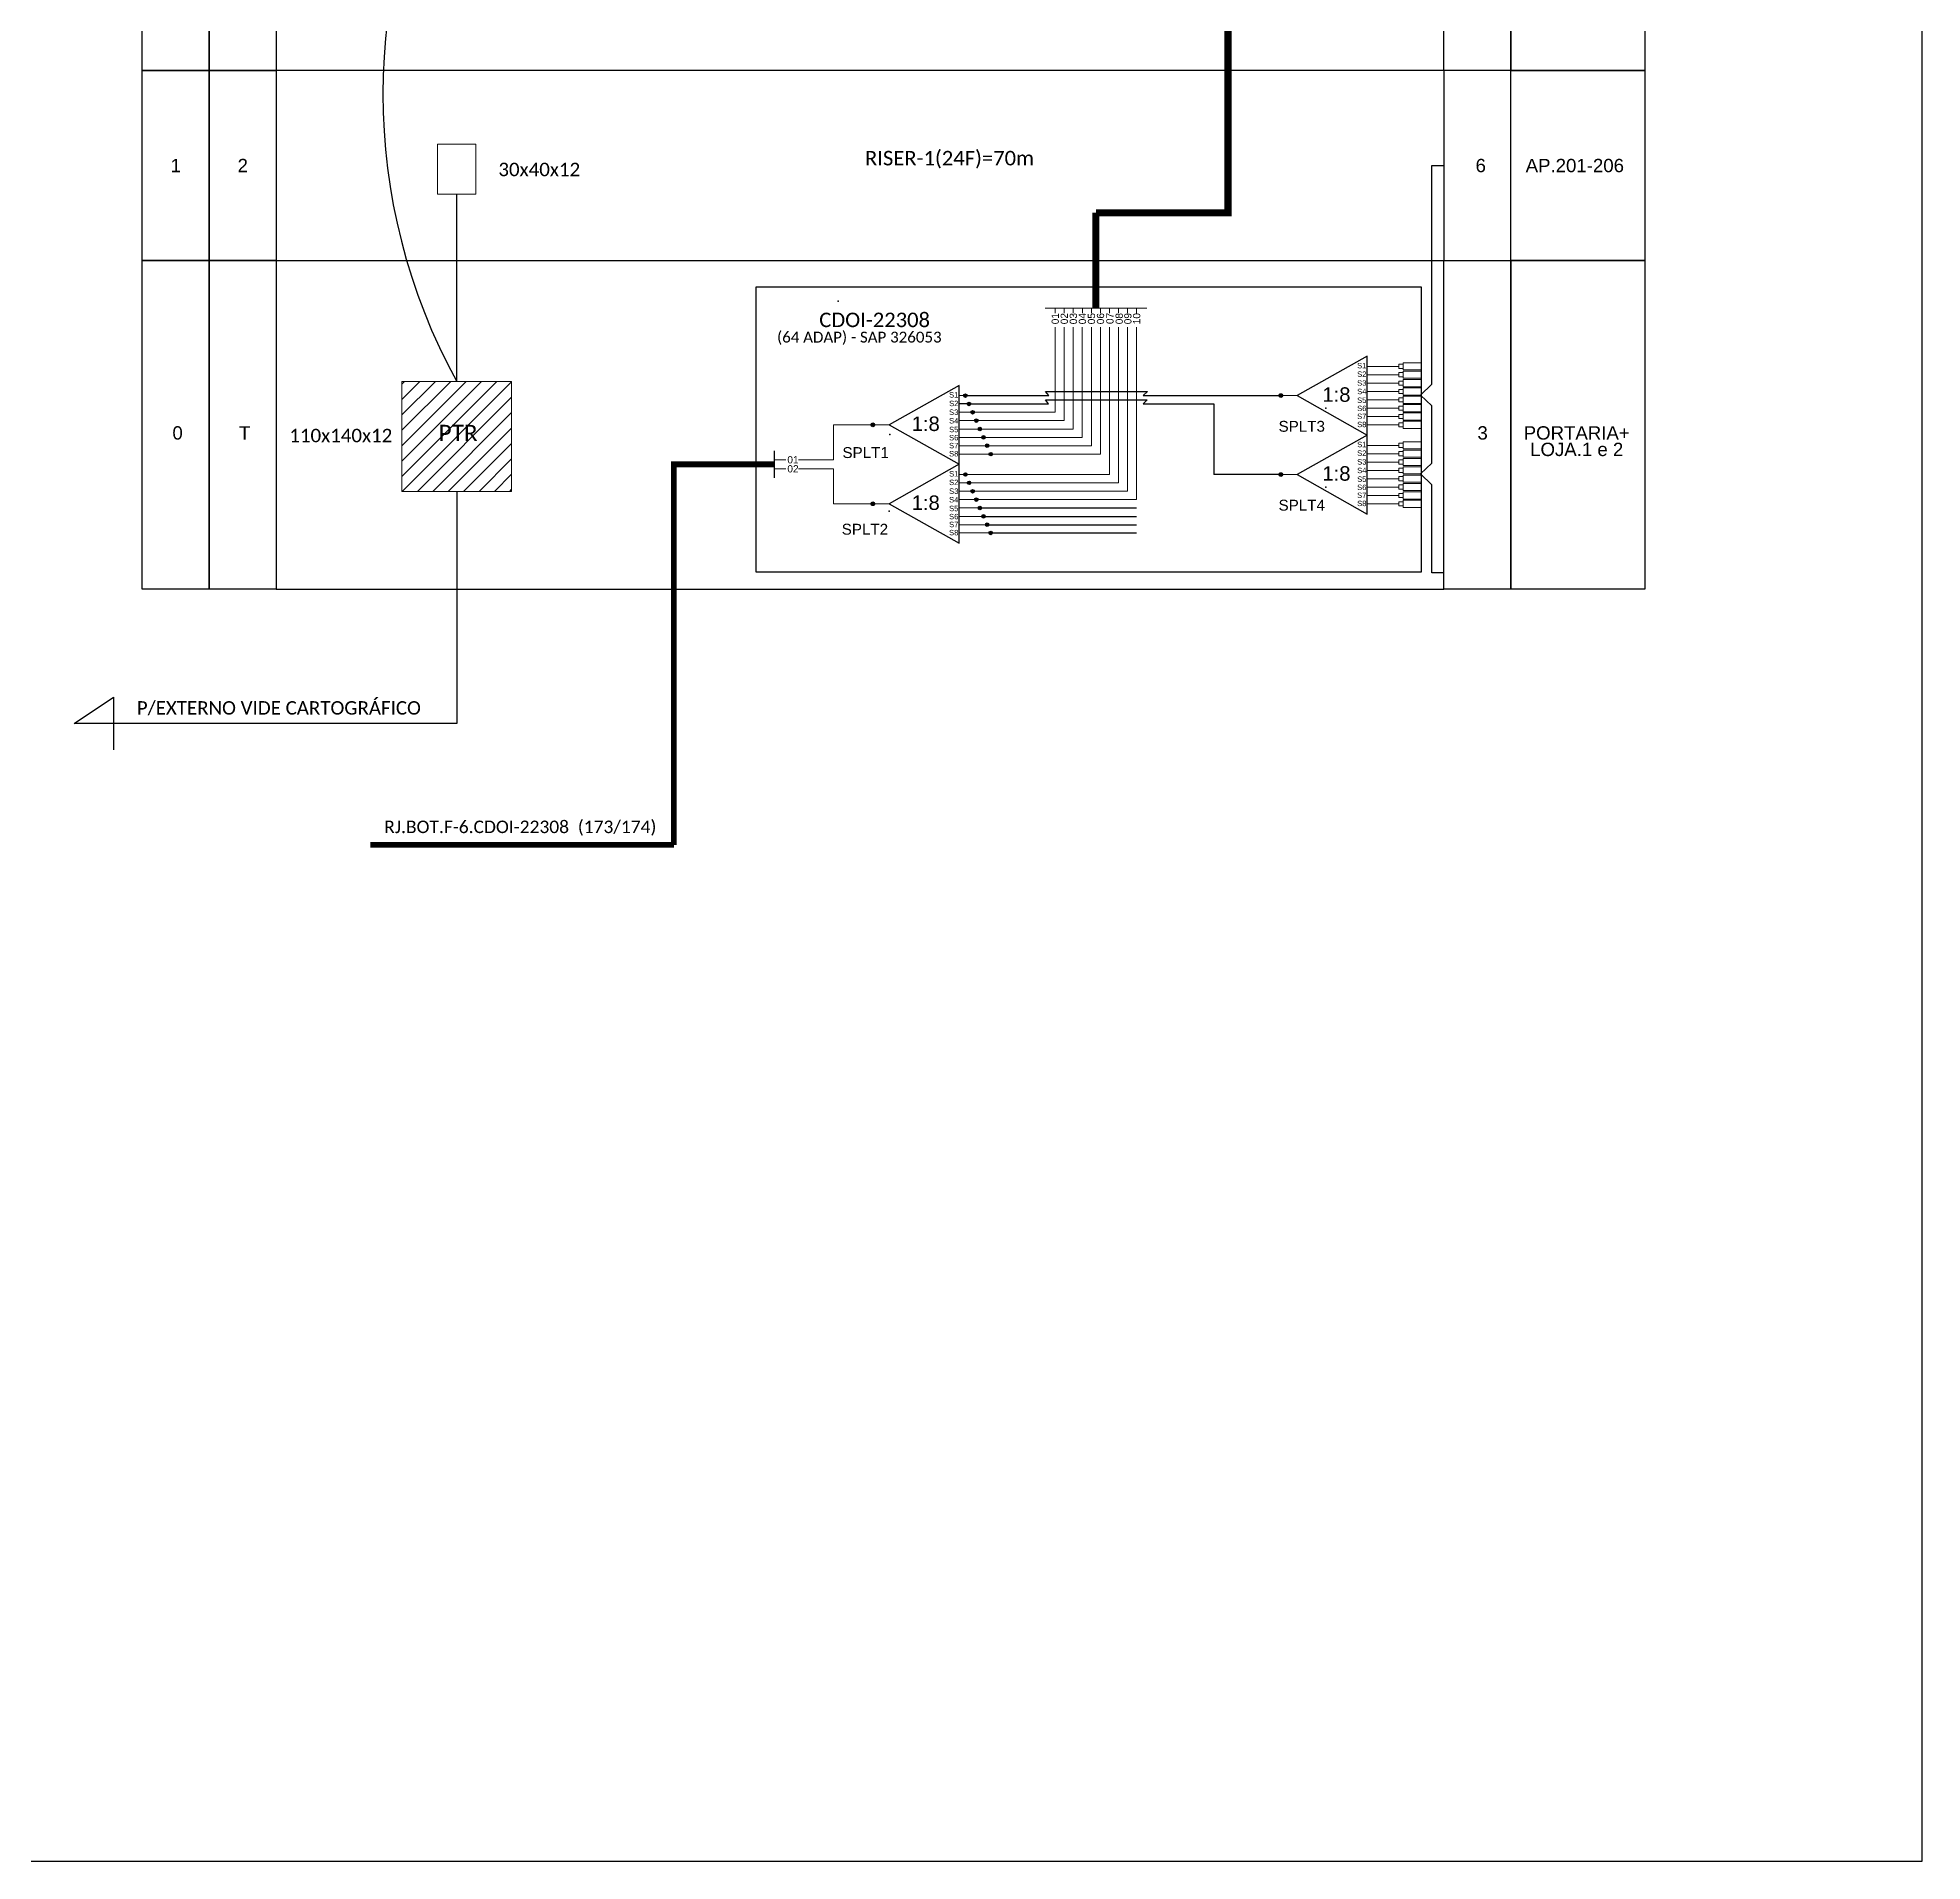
# Model space of a CAD drawing. Header units: millimetres. Extents: x 10187 to 11026, y 960 to 1554.
# Drawn here: x 10765.6 to 11025.8, y 960.2 to 1212 of the extents above; entities that cross this region are included whole.
import ezdxf
from ezdxf.enums import TextEntityAlignment as Align

# ---------------------------------------------------------------- set-up
doc = ezdxf.new("R2010")
doc.units = ezdxf.units.MM
for name, color, linetype in [('AS BUILT', 10, 'Continuous'), ('CAP a instalar', 1, 'Continuous'), ('ml', 1, 'Continuous')]:
    doc.layers.add(name, color=color, linetype=linetype)
doc.styles.add('ARIAL', font='arial.ttf')
doc.styles.get("Standard").update_dxf_attribs({"font": 'arial.ttf'})
doc.styles.add('WMF-Calibri0', font='calibri.ttf')
doc.linetypes.add('RESERVA', pattern='A,0.5,-0.15,["RESERVA",Standard,S=0.18,R=0,X=0,Y=-0.1],-1.3', length=1.95)

# ---------------------------------------------------------------- blocks, each defined once
blk = doc.blocks.new('LEG_CDO64_DIR')
blk.add_point((0, 0))
at = {"color": 1, "style": 'WMF-Calibri0', "flags": 4}
blk.add_attdef('CDO', (-2.62, -3.57), '', height=2, dxfattribs=at)
blk.add_attdef('MODELO', text='', height=1.5, dxfattribs=at).set_placement((-1.52, -5.5), align=Align.CENTER)
blk = doc.blocks.new('SPLITTER_')
blk.add_point((0, 0))
at = {"style": 'ARIAL', "flags": 4}
blk.add_attdef('SPLT', (0, -3.26), '', height=1.5, dxfattribs=at)

msp = doc.modelspace()

# ---------------------------------------------------------------- hatches: boundary and pattern name
h = msp.add_hatch()
h.set_pattern_fill('ANSI31', color=1, scale=12, style=0)
h.set_pattern_definition([(45, (10082.3016, 687.2088), (-1.0606602, 1.0606602), [])])
h.paths.add_polyline_path([(10831.06, 1164.47), (10815.89, 1164.47), (10815.89, 1149.33), (10831.06, 1149.33)])
h.paths.add_polyline_path([(10820.61, 1155.42), (10827.13, 1155.42), (10827.13, 1159.37), (10820.61, 1159.37)], flags=9)
h = msp.add_hatch(color=3)
h.dxf.hatch_style = 1
edge = h.paths.add_edge_path()
edge.add_arc((10893.7, 1162.55), 0.242, 0, 360)
h = msp.add_hatch(color=3)
h.dxf.hatch_style = 1
edge = h.paths.add_edge_path()
edge.add_arc((10894.2, 1161.39), 0.242, 0, 360)
h = msp.add_hatch(color=3)
h.dxf.hatch_style = 1
edge = h.paths.add_edge_path()
edge.add_arc((10894.7, 1160.24), 0.242, 0, 360)
h = msp.add_hatch(color=3)
h.dxf.hatch_style = 1
edge = h.paths.add_edge_path()
edge.add_arc((10937.26, 1162.55), 0.256, 0, 360)
h = msp.add_hatch(color=3)
h.dxf.hatch_style = 1
edge = h.paths.add_edge_path()
edge.add_arc((10895.2, 1159.09), 0.242, 0, 360)
h = msp.add_hatch(color=3)
h.dxf.hatch_style = 1
edge = h.paths.add_edge_path()
edge.add_arc((10895.7, 1157.93), 0.242, 0, 360)
h = msp.add_hatch(color=3)
h.dxf.hatch_style = 1
edge = h.paths.add_edge_path()
edge.add_arc((10896.2, 1156.78), 0.242, 0, 360)
h = msp.add_hatch(color=3)
h.dxf.hatch_style = 1
edge = h.paths.add_edge_path()
edge.add_arc((10896.7, 1155.63), 0.242, 0, 360)
h = msp.add_hatch(color=3)
h.dxf.hatch_style = 1
edge = h.paths.add_edge_path()
edge.add_arc((10897.2, 1154.47), 0.242, 0, 360)
h = msp.add_hatch(color=3)
h.dxf.hatch_style = 1
edge = h.paths.add_edge_path()
edge.add_arc((10893.7, 1151.65), 0.242, 0, 360)
h = msp.add_hatch(color=3)
h.dxf.hatch_style = 1
edge = h.paths.add_edge_path()
edge.add_arc((10894.2, 1150.5), 0.242, 0, 360)
h = msp.add_hatch(color=3)
h.dxf.hatch_style = 1
edge = h.paths.add_edge_path()
edge.add_arc((10937.26, 1151.65), 0.256, 0, 360)
h = msp.add_hatch(color=3)
h.dxf.hatch_style = 1
edge = h.paths.add_edge_path()
edge.add_arc((10894.7, 1149.34), 0.242, 0, 360)
h = msp.add_hatch(color=3)
h.dxf.hatch_style = 1
edge = h.paths.add_edge_path()
edge.add_arc((10895.2, 1148.19), 0.242, 0, 360)
h = msp.add_hatch(color=3)
h.dxf.hatch_style = 1
edge = h.paths.add_edge_path()
edge.add_arc((10895.7, 1147.04), 0.242, 0, 360)
h = msp.add_hatch(color=3)
h.dxf.hatch_style = 1
edge = h.paths.add_edge_path()
edge.add_arc((10896.2, 1145.88), 0.242, 0, 360)
h = msp.add_hatch(color=3)
h.dxf.hatch_style = 1
edge = h.paths.add_edge_path()
edge.add_arc((10896.7, 1144.73), 0.242, 0, 360)
h = msp.add_hatch(color=3)
h.dxf.hatch_style = 1
edge = h.paths.add_edge_path()
edge.add_arc((10897.2, 1143.58), 0.242, 0, 360)
at = {"layer": 'AS BUILT'}
h = msp.add_hatch(color=3, dxfattribs=at)
h.dxf.hatch_style = 1
edge = h.paths.add_edge_path()
edge.add_arc((10880.93, 1158.51), 0.256, 0, 360)
h = msp.add_hatch(color=3, dxfattribs=at)
h.dxf.hatch_style = 1
edge = h.paths.add_edge_path()
edge.add_arc((10880.93, 1147.61), 0.256, 0, 360)

# ---------------------------------------------------------------- linework, layer by layer
at = {"color": 0}
for p, q in [((10959.74, 1207.41), (10798.58, 1207.41)), ((10959.74, 1207.41), (10959.74, 1181.21)), ((10798.58, 1181.21), (10959.74, 1181.21)), ((10798.58, 1135.82), (10959.74, 1135.82))]:
    msp.add_line(p, q, dxfattribs=at)
at = {"color": 5, "lineweight": 0}
for p, q in [((10906.09, 1172.01), (10906.09, 1160.24)), ((10907.34, 1172.01), (10907.34, 1159.09)), ((10908.59, 1172.01), (10908.59, 1157.93)), ((10909.84, 1172.01), (10909.84, 1156.78)), ((10911.09, 1172.01), (10911.09, 1155.63)), ((10912.36, 1172.01), (10912.36, 1154.47)), ((10906.09, 1160.24), (10894.7, 1160.24)), ((10907.34, 1159.09), (10895.2, 1159.09)), ((10908.59, 1157.93), (10895.7, 1157.93)), ((10906.09, 1160.24), (10906.09, 1160.24)), ((10907.34, 1159.09), (10907.34, 1159.09)), ((10896.2, 1156.78), (10909.84, 1156.78)), ((10896.7, 1155.63), (10911.09, 1155.63))]:
    msp.add_line(p, q, dxfattribs=at)
msp.add_lwpolyline([(10187.23, 960.2), (11025.8, 960.2), (11025.8, 1554.2), (10187.23, 1554.2), (10187.23, 960.2)])
at = {"color": 5, "const_width": 1}
for points in [[(10929.96, 1408.34), (10929.96, 1187.78), (10911.71, 1187.78)], [(10911.71, 1174.61), (10911.71, 1187.78)]]:
    msp.add_lwpolyline(points, dxfattribs=at)
at = {"color": 0}
for points in [[(10780.06, 1233.6), (10789.32, 1233.6), (10789.32, 1207.41), (10780.06, 1207.41)], [(10789.32, 1233.6), (10798.58, 1233.6), (10798.58, 1207.41), (10789.32, 1207.41)], [(10959.74, 1233.6), (10969, 1233.6), (10969, 1207.41), (10959.74, 1207.41)], [(10969, 1233.6), (10987.51, 1233.6), (10987.51, 1207.41), (10969, 1207.41)], [(10780.06, 1207.41), (10789.32, 1207.41), (10789.32, 1181.21), (10780.06, 1181.21)], [(10789.32, 1207.41), (10798.58, 1207.41), (10798.58, 1181.21), (10789.32, 1181.21)], [(10969, 1207.41), (10987.51, 1207.41), (10987.51, 1181.21), (10969, 1181.21)], [(10780.06, 1181.21), (10789.32, 1181.21), (10789.32, 1135.82), (10780.06, 1135.82)], [(10789.32, 1181.21), (10798.58, 1181.21), (10798.58, 1135.82), (10789.32, 1135.82)], [(10959.74, 1181.21), (10969, 1181.21), (10969, 1135.82), (10959.74, 1135.82)], [(10969, 1181.21), (10987.51, 1181.21), (10987.51, 1135.82), (10969, 1135.82)]]:
    msp.add_lwpolyline(points, close=True, dxfattribs=at)
at = {"lineweight": 0}
msp.add_lwpolyline([(10820.83, 1197.26), (10826.12, 1197.26), (10826.12, 1190.36), (10820.83, 1190.36)], close=True, dxfattribs=at)
at = {"color": 3}
for points in [[(10958.09, 1153.24), (10958.09, 1161.12), (10956.52, 1162.63), (10958.09, 1164.14), (10958.09, 1194.3), (10959.74, 1194.31)], [(10905.2, 1162.55), (10904.77, 1163.13), (10918.82, 1163.13), (10918.26, 1162.55)], [(10893.7, 1162.55), (10905.2, 1162.55)], [(10894.2, 1161.39), (10905.18, 1161.39)], [(10905.18, 1161.39), (10904.75, 1161.98), (10918.8, 1161.98), (10918.24, 1161.39)], [(10918.24, 1161.39), (10927.99, 1161.39), (10927.99, 1151.65)], [(10918.26, 1162.55), (10937.26, 1162.55)], [(10958.09, 1141.7), (10958.09, 1150.22), (10956.52, 1151.73), (10958.09, 1153.24), (10958.09, 1153.24), (10958.09, 1153.24)], [(10937.26, 1151.65), (10927.99, 1151.65)], [(10959.74, 1138.09), (10958.09, 1138.09), (10958.09, 1142.13)]]:
    msp.add_lwpolyline(points, dxfattribs=at)
at = {"color": 1}
msp.add_lwpolyline([(10864.8, 1177.55), (10956.6, 1177.55), (10956.6, 1138.16), (10864.8, 1138.16)], close=True, dxfattribs=at)
at = {"color": 5, "lineweight": 0}
for points in [[(10904.71, 1174.61), (10906.1, 1174.61)], [(10906.1, 1174.61), (10906.1, 1173.94)], [(10906.1, 1174.61), (10912.35, 1174.61)], [(10907.35, 1174.61), (10907.35, 1173.94)], [(10908.6, 1174.61), (10908.6, 1173.94)], [(10909.85, 1174.61), (10909.85, 1173.94)], [(10911.1, 1174.61), (10911.1, 1173.94)], [(10912.35, 1174.61), (10912.35, 1173.94)], [(10912.35, 1174.61), (10913.6, 1174.61), (10913.6, 1173.94)], [(10913.6, 1174.61), (10914.84, 1174.61), (10914.84, 1173.94)], [(10914.84, 1174.61), (10916.09, 1174.61), (10916.09, 1173.94)], [(10916.09, 1174.61), (10917.34, 1174.61), (10917.34, 1173.94)], [(10917.34, 1174.61), (10918.74, 1174.61)], [(10913.6, 1172.01), (10913.6, 1151.65)], [(10914.84, 1172.01), (10914.84, 1150.5)], [(10916.09, 1172.01), (10916.09, 1149.34)], [(10917.34, 1172.01), (10917.34, 1148.19)], [(10897.2, 1154.47), (10912.36, 1154.47)], [(10893.7, 1151.65), (10913.6, 1151.65)], [(10894.2, 1150.5), (10914.84, 1150.5)], [(10894.7, 1149.34), (10916.09, 1149.34)], [(10895.2, 1148.19), (10917.34, 1148.19)]]:
    msp.add_lwpolyline(points, dxfattribs=at)
at = {"color": 1}
for points in [[(10949.15, 1167.99), (10939.48, 1162.55), (10949.15, 1157.1), (10949.15, 1167.99)], [(10892.82, 1163.96), (10883.16, 1158.51), (10892.82, 1153.06), (10892.82, 1163.96)], [(10949.15, 1157.1), (10939.48, 1151.65), (10949.15, 1146.2), (10949.15, 1157.1)], [(10867.31, 1154.93), (10867.31, 1151.19)], [(10892.82, 1153.06), (10883.16, 1147.61), (10892.82, 1142.16), (10892.82, 1153.06)]]:
    msp.add_lwpolyline(points, dxfattribs=at)
at = {"color": 3, "lineweight": 0}
for points in [[(10953.53, 1166.58), (10949.15, 1166.58)], [(10954.11, 1167.08), (10954.11, 1166.09)], [(10954.11, 1167.08), (10956.52, 1167.08)], [(10954.11, 1166.09), (10956.52, 1166.09)], [(10954.11, 1165.92), (10954.11, 1164.94)], [(10954.11, 1165.92), (10956.52, 1165.92)], [(10949.15, 1165.43), (10953.53, 1165.43)], [(10949.15, 1164.28), (10953.53, 1164.28)], [(10949.15, 1163.12), (10953.53, 1163.12)], [(10954.11, 1164.94), (10956.52, 1164.94)], [(10954.11, 1164.77), (10954.11, 1163.78)], [(10954.11, 1164.77), (10956.52, 1164.77)], [(10954.11, 1163.78), (10956.52, 1163.78)], [(10954.11, 1163.62), (10954.11, 1162.63)], [(10954.11, 1163.62), (10956.52, 1163.62)], [(10949.15, 1161.97), (10953.53, 1161.97)], [(10949.15, 1160.82), (10953.53, 1160.82)], [(10954.11, 1162.63), (10956.52, 1162.63)], [(10954.11, 1162.46), (10954.11, 1161.48)], [(10954.11, 1162.46), (10956.52, 1162.46)], [(10954.11, 1161.48), (10956.52, 1161.48)], [(10954.11, 1161.31), (10954.11, 1160.32)], [(10954.11, 1161.31), (10956.52, 1161.31)], [(10954.11, 1160.32), (10956.52, 1160.32)], [(10949.15, 1159.66), (10953.53, 1159.66)], [(10949.15, 1158.51), (10953.53, 1158.51)], [(10954.11, 1160.16), (10954.11, 1159.17)], [(10954.11, 1160.16), (10956.52, 1160.16)], [(10954.11, 1159.17), (10956.52, 1159.17)], [(10954.11, 1159), (10954.11, 1158.02)], [(10954.11, 1159), (10956.52, 1159)], [(10954.11, 1158.02), (10956.52, 1158.02)], [(10953.53, 1155.68), (10949.15, 1155.68)], [(10954.11, 1156.18), (10954.11, 1155.19)], [(10954.11, 1156.18), (10956.52, 1156.18)], [(10954.11, 1155.19), (10956.52, 1155.19)], [(10949.15, 1154.53), (10953.53, 1154.53)], [(10949.15, 1153.38), (10953.53, 1153.38)], [(10954.11, 1155.03), (10954.11, 1154.04)], [(10954.11, 1155.03), (10956.52, 1155.03)], [(10954.11, 1154.04), (10956.52, 1154.04)], [(10954.11, 1153.87), (10954.11, 1152.89)], [(10954.11, 1153.87), (10956.52, 1153.87)], [(10954.11, 1152.89), (10956.52, 1152.89)], [(10954.11, 1152.72), (10954.11, 1151.73)], [(10954.11, 1152.72), (10956.52, 1152.72)], [(10949.15, 1152.23), (10953.53, 1152.23)], [(10949.15, 1151.07), (10953.53, 1151.07)], [(10949.15, 1149.92), (10953.53, 1149.92)], [(10954.11, 1151.73), (10956.52, 1151.73)], [(10954.11, 1151.57), (10954.11, 1150.58)], [(10954.11, 1151.57), (10956.52, 1151.57)], [(10954.11, 1150.58), (10956.52, 1150.58)], [(10954.11, 1150.41), (10954.11, 1149.43)], [(10954.11, 1150.41), (10956.52, 1150.41)], [(10949.15, 1148.77), (10953.53, 1148.77)], [(10949.15, 1147.61), (10953.53, 1147.61)], [(10954.11, 1149.43), (10956.52, 1149.43)], [(10954.11, 1149.26), (10954.11, 1148.27)], [(10954.11, 1149.26), (10956.52, 1149.26)], [(10954.11, 1148.27), (10956.52, 1148.27)], [(10954.11, 1148.11), (10954.11, 1147.12)], [(10954.11, 1148.11), (10956.52, 1148.11)], [(10954.11, 1147.12), (10956.52, 1147.12)]]:
    msp.add_lwpolyline(points, dxfattribs=at)
for points in [[(10953.53, 1166.87), (10954.11, 1166.87), (10954.11, 1166.3), (10953.53, 1166.3)], [(10953.53, 1165.72), (10954.11, 1165.72), (10954.11, 1165.14), (10953.53, 1165.14)], [(10953.53, 1164.56), (10954.11, 1164.56), (10954.11, 1163.99), (10953.53, 1163.99)], [(10953.53, 1163.41), (10954.11, 1163.41), (10954.11, 1162.84), (10953.53, 1162.84)], [(10953.53, 1162.26), (10954.11, 1162.26), (10954.11, 1161.68), (10953.53, 1161.68)], [(10953.53, 1161.1), (10954.11, 1161.1), (10954.11, 1160.53), (10953.53, 1160.53)], [(10953.53, 1159.95), (10954.11, 1159.95), (10954.11, 1159.38), (10953.53, 1159.38)], [(10953.53, 1158.8), (10954.11, 1158.8), (10954.11, 1158.22), (10953.53, 1158.22)], [(10953.53, 1155.97), (10954.11, 1155.97), (10954.11, 1155.4), (10953.53, 1155.4)], [(10953.53, 1154.82), (10954.11, 1154.82), (10954.11, 1154.25), (10953.53, 1154.25)], [(10953.53, 1153.67), (10954.11, 1153.67), (10954.11, 1153.09), (10953.53, 1153.09)], [(10953.53, 1152.51), (10954.11, 1152.51), (10954.11, 1151.94), (10953.53, 1151.94)], [(10953.53, 1151.36), (10954.11, 1151.36), (10954.11, 1150.79), (10953.53, 1150.79)], [(10953.53, 1150.21), (10954.11, 1150.21), (10954.11, 1149.63), (10953.53, 1149.63)], [(10953.53, 1149.05), (10954.11, 1149.05), (10954.11, 1148.48), (10953.53, 1148.48)], [(10953.53, 1147.9), (10954.11, 1147.9), (10954.11, 1147.33), (10953.53, 1147.33)]]:
    msp.add_lwpolyline(points, close=True, dxfattribs=at)
at = {"color": 1, "lineweight": 0}
msp.add_lwpolyline([(10815.89, 1164.5), (10831.06, 1164.5), (10831.06, 1149.33), (10815.89, 1149.33)], close=True, dxfattribs=at)
at = {"color": 0, "lineweight": 0}
for points in [[(10893.7, 1162.55), (10892.82, 1162.55)], [(10892.82, 1160.24), (10894.7, 1160.24)], [(10892.82, 1159.09), (10895.2, 1159.09)], [(10892.82, 1157.93), (10895.7, 1157.93)], [(10894.7, 1160.24), (10894.7, 1160.24)], [(10892.82, 1156.78), (10896.2, 1156.78)], [(10892.82, 1155.63), (10896.7, 1155.63)], [(10892.82, 1154.47), (10897.2, 1154.47)]]:
    msp.add_lwpolyline(points, dxfattribs=at)
at = {"color": 0}
msp.add_lwpolyline([(10894.2, 1161.39), (10892.82, 1161.39)], dxfattribs=at)
at = {"color": 1, "lineweight": 0}
for points in [[(10939.48, 1162.55), (10937.26, 1162.55)], [(10939.48, 1151.65), (10937.26, 1151.65)]]:
    msp.add_lwpolyline(points, dxfattribs=at)
at = {"color": 1, "const_width": 0.8}
for points in [[(10867.31, 1153.06), (10853.46, 1153.06), (10853.46, 1100.52)], [(10853.46, 1100.52), (10811.54, 1100.52)]]:
    msp.add_lwpolyline(points, dxfattribs=at)
at = {"color": 7, "lineweight": 0}
for points in [[(10893.7, 1151.65), (10892.82, 1151.65)], [(10892.82, 1150.5), (10894.2, 1150.5)], [(10892.82, 1149.34), (10894.7, 1149.34)], [(10892.82, 1148.19), (10895.2, 1148.19)], [(10892.82, 1147.04), (10895.7, 1147.04)], [(10892.82, 1145.88), (10896.2, 1145.88)], [(10892.82, 1144.73), (10896.7, 1144.73)], [(10892.82, 1143.58), (10897.2, 1143.58)]]:
    msp.add_lwpolyline(points, dxfattribs=at)
at = {"color": 8, "linetype": 'RESERVA', "ltscale": 4}
for points in [[(10895.7, 1147.04), (10917.34, 1147.04)], [(10896.2, 1145.88), (10917.34, 1145.88)], [(10896.7, 1144.73), (10917.34, 1144.73)], [(10897.2, 1143.58), (10917.34, 1143.58)]]:
    msp.add_lwpolyline(points, dxfattribs=at)
at = {"color": 3}
for centre, radius in [((10893.7, 1162.55), 0.242), ((10894.2, 1161.39), 0.242), ((10894.7, 1160.24), 0.242), ((10937.26, 1162.55), 0.256), ((10895.2, 1159.09), 0.242), ((10895.7, 1157.93), 0.242), ((10896.2, 1156.78), 0.242), ((10896.7, 1155.63), 0.242), ((10897.2, 1154.47), 0.242), ((10893.7, 1151.65), 0.242), ((10894.2, 1150.5), 0.242), ((10937.26, 1151.65), 0.256), ((10894.7, 1149.34), 0.242), ((10895.2, 1148.19), 0.242), ((10895.7, 1147.04), 0.242), ((10896.2, 1145.88), 0.242), ((10896.7, 1144.73), 0.242), ((10897.2, 1143.58), 0.242)]:
    msp.add_circle(centre, radius, dxfattribs=at)
msp.add_point((10883.26, 1157.19))
at = {"layer": 'AS BUILT', "color": 3, "lineweight": 0}
for points in [[(10880.93, 1158.51), (10875.5, 1158.51), (10875.5, 1153.69), (10870.67, 1153.69)], [(10868.92, 1153.69), (10867.31, 1153.69)]]:
    msp.add_lwpolyline(points, dxfattribs=at)
at = {"layer": 'AS BUILT', "lineweight": 0}
for points in [[(10883.16, 1158.51), (10880.93, 1158.51)], [(10883.16, 1147.61), (10880.93, 1147.61)]]:
    msp.add_lwpolyline(points, dxfattribs=at)
at = {"layer": 'AS BUILT', "color": 2, "lineweight": 0}
for points in [[(10868.92, 1152.44), (10867.31, 1152.44)], [(10880.93, 1147.61), (10875.5, 1147.61), (10875.5, 1152.44), (10870.67, 1152.44)]]:
    msp.add_lwpolyline(points, dxfattribs=at)
at = {"layer": 'AS BUILT', "color": 3}
for centre in [(10880.93, 1158.51), (10880.93, 1147.61)]:
    msp.add_circle(centre, 0.256, dxfattribs=at)
at = {"layer": 'AS BUILT'}
msp.add_point((10883.16, 1146.61), dxfattribs=at)
at = {"layer": 'CAP a instalar', "color": 3}
msp.add_lwpolyline([(10823.48, 1164.5), (10823.48, 1190.36)], dxfattribs=at)
msp.add_arc((10895.67, 1204.19), 82.38, 151.203, 208.797, dxfattribs=at)
at = {"layer": 'ml', "color": 1}
msp.add_lwpolyline([(10823.48, 1149.33), (10823.48, 1117.26), (10770.65, 1117.26), (10776.11, 1120.9), (10776.11, 1113.63)], dxfattribs=at)

# ---------------------------------------------------------------- block references
ref = msp.add_blockref('LEG_CDO64_DIR', (10876.15, 1175.57))
ref.add_attrib('CDO', 'CDOI-22308', (10873.53, 1172), dxfattribs={"color": 1, "height": 2, "style": 'WMF-Calibri0'})
ref.add_attrib('MODELO', '(64 ADAP) - SAP 326053', dxfattribs={"color": 1, "height": 1.5, "style": 'WMF-Calibri0'}).set_placement((10879.06, 1169.87), align=Align.CENTER)
at = {"color": 5}
ref = msp.add_blockref('SPLITTER_', (10943.46, 1160.82), dxfattribs=dict(at, xscale=-1))
ref.add_attrib('SPLT', 'SPLT3', (10936.93, 1157.56), dxfattribs={"height": 1.5, "style": 'ARIAL'})
ref = msp.add_blockref('SPLITTER_', (10943.46, 1149.93), dxfattribs=dict(at, xscale=-1))
ref.add_attrib('SPLT', 'SPLT4', (10936.93, 1146.67), dxfattribs={"height": 1.5, "style": 'ARIAL'})

# ---------------------------------------------------------------- texts
at = {"color": 0, "style": 'ARIAL'}
for s, p in [('1', (10784.69, 1194.31)), ('2', (10793.95, 1194.31)), ('6', (10964.84, 1194.31)), ('AP.201-206', (10977.83, 1194.31)), ('0', (10784.95, 1157.4)), ('T', (10794.21, 1157.4)), ('3', (10965.1, 1157.4)), ('PORTARIA+', (10978.09, 1157.4)), ('LOJA.1 e 2', (10978.09, 1155.12))]:
    msp.add_text(s, height=1.84, dxfattribs=at).set_placement(p, align=Align.MIDDLE_CENTER)
at = {"color": 0}
for s, height, style, p in [('30x40x12', 1.854, 'WMF-Calibri0', (10829.23, 1192.84)), ('110x140x12', 1.854, 'WMF-Calibri0', (10800.37, 1156.11)), ('SPLT1', 1.5, 'ARIAL', (10876.73, 1153.93)), ('P/EXTERNO VIDE CARTOGRÁFICO', 1.8536, 'WMF-Calibri0', (10779.32, 1118.51))]:
    msp.add_text(s, height=height, dxfattribs=dict(at, style=style)).set_placement(p)
at = {"color": 5, "style": 'WMF-Calibri0'}
msp.add_text('RISER-1(24F)=70m', height=2, dxfattribs=at).set_placement((10879.84, 1194.33))
at = {"style": 'ARIAL'}
for s, p in [('01', (10906.1, 1173.17)), ('02', (10907.35, 1173.17)), ('03', (10908.6, 1173.17)), ('04', (10909.85, 1173.17)), ('05', (10911.1, 1173.17)), ('06', (10912.35, 1173.17)), ('07', (10913.65, 1173.2)), ('08', (10914.93, 1173.17)), ('09', (10916.13, 1173.17)), ('10', (10917.34, 1173.17))]:
    msp.add_text(s, height=1, rotation=90, dxfattribs=at).set_placement(p, align=Align.MIDDLE_CENTER)
at = {"color": 1}
for s, height, style, p in [('S1', 0.75, 'ARIAL', (10947.78, 1166.31)), ('S2', 0.75, 'ARIAL', (10947.78, 1165.13)), ('S1', 0.75, 'ARIAL', (10891.45, 1162.28)), ('1:8', 2, 'ARIAL', (10942.98, 1161.69)), ('S3', 0.75, 'ARIAL', (10947.78, 1163.91)), ('S4', 0.75, 'ARIAL', (10947.78, 1162.74)), ('S2', 0.75, 'ARIAL', (10891.45, 1161.09)), ('S3', 0.75, 'ARIAL', (10891.45, 1159.88)), ('S5', 0.75, 'ARIAL', (10947.78, 1161.53)), ('S6', 0.75, 'ARIAL', (10947.78, 1160.41)), ('1:8', 2, 'ARIAL', (10886.28, 1157.66)), ('S4', 0.75, 'ARIAL', (10891.45, 1158.7)), ('S5', 0.75, 'ARIAL', (10891.45, 1157.49)), ('S7', 0.75, 'ARIAL', (10947.78, 1159.31)), ('S8', 0.75, 'ARIAL', (10947.78, 1158.19)), ('S6', 0.75, 'ARIAL', (10891.45, 1156.37)), ('S7', 0.75, 'ARIAL', (10891.45, 1155.27)), ('S1', 0.75, 'ARIAL', (10947.78, 1155.42)), ('S8', 0.75, 'ARIAL', (10891.45, 1154.15)), ('1:8', 2, 'ARIAL', (10942.98, 1150.8)), ('S2', 0.75, 'ARIAL', (10947.78, 1154.23)), ('S3', 0.75, 'ARIAL', (10947.78, 1153.02)), ('S4', 0.75, 'ARIAL', (10947.78, 1151.84)), ('S1', 0.75, 'ARIAL', (10891.45, 1151.38)), ('S2', 0.75, 'ARIAL', (10891.45, 1150.19)), ('S5', 0.75, 'ARIAL', (10947.78, 1150.63)), ('S6', 0.75, 'ARIAL', (10947.78, 1149.51)), ('1:8', 2, 'ARIAL', (10886.28, 1146.76)), ('S3', 0.75, 'ARIAL', (10891.45, 1148.98)), ('S4', 0.75, 'ARIAL', (10891.45, 1147.8)), ('S5', 0.75, 'ARIAL', (10891.45, 1146.59)), ('S7', 0.75, 'ARIAL', (10947.78, 1148.41)), ('S8', 0.75, 'ARIAL', (10947.78, 1147.29)), ('S6', 0.75, 'ARIAL', (10891.45, 1145.47)), ('S7', 0.75, 'ARIAL', (10891.45, 1144.38)), ('S8', 0.75, 'ARIAL', (10891.45, 1143.26)), ('RJ.BOT.F-6.CDOI-22308  (173/174)', 1.7248, 'WMF-Calibri0', (10813.48, 1102.15))]:
    msp.add_text(s, height=height, dxfattribs=dict(at, style=style)).set_placement(p)
at = {"color": 7, "style": 'WMF-Calibri0'}
msp.add_text('PTR', height=2.224, dxfattribs=at).set_placement((10820.99, 1156.29))
at = {"style": 'ARIAL'}
for s, p in [('01', (10869.9, 1153.69)), ('02', (10869.9, 1152.44))]:
    msp.add_text(s, height=1, dxfattribs=at).set_placement(p, align=Align.MIDDLE_CENTER)
at = {"layer": 'AS BUILT', "color": 0, "style": 'ARIAL'}
msp.add_text('SPLT2', height=1.5, dxfattribs=at).set_placement((10876.63, 1143.35))

doc.saveas('drawing.dxf')
